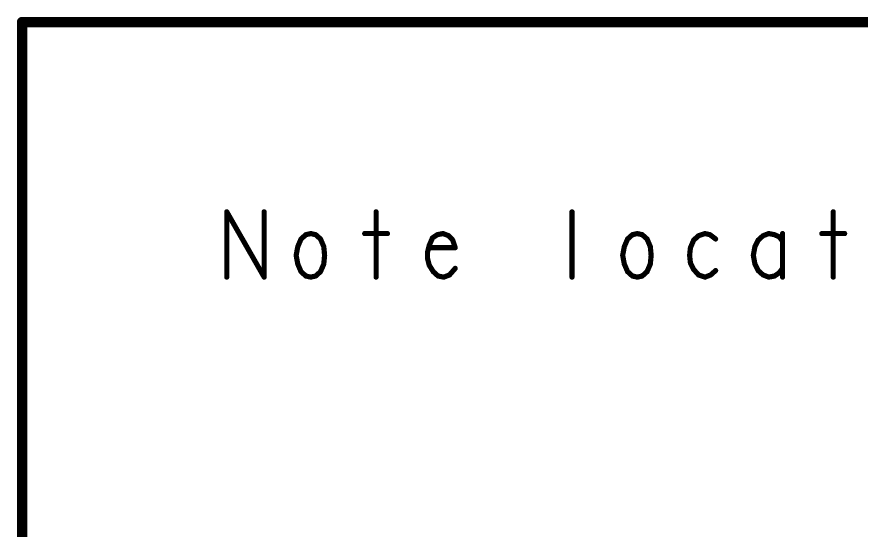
# Model space of a CAD drawing. Header units: millimetres. Extents: x 3362 to 3827, y -139 to 191.
# Drawn here: x 3547.81 to 3568.49, y 5.34 to 17.91 of the extents above; entities that cross this region are included whole.
import ezdxf

# ---------------------------------------------------------------- set-up
doc = ezdxf.new("R2010")
doc.units = ezdxf.units.MM
doc.header["$LTSCALE"] = 23.1
doc.layers.get('0').update_dxf_attribs({"linetype": 'CONTINUOUS'})

# ---------------------------------------------------------------- blocks, each defined once
blk = doc.blocks.new('PAD_R1')
at = {"const_width": 0.5}
blk.add_lwpolyline([(0.25, 0, 1), (-0.25, 0, 1)], format="xyb", close=True, dxfattribs=at)

msp = doc.modelspace()

# ---------------------------------------------------------------- linework, layer by layer
for points, const_width in [([(3547.935, 17.786), (3615.88, 17.786), (3615.88, -33.014)], 0.254), ([(3547.935, -33.014), (3547.935, 17.786)], 0.254), ([(3552.951, 11.537), (3552.951, 13.137)], 0.127), ([(3552.951, 13.137), (3553.867, 11.537)], 0.127), ([(3553.867, 11.537), (3553.867, 13.137)], 0.127), ([(3556.61, 13.137), (3556.61, 11.537)], 0.127), ([(3561.41, 11.537), (3561.41, 13.137)], 0.127), ([(3567.811, 13.137), (3567.811, 11.537)], 0.127), ([(3556.331, 12.604), (3556.888, 12.604)], 0.127), ([(3558.548, 12.257), (3558.488, 12.444), (3558.389, 12.551), (3558.25, 12.604), (3558.11, 12.577), (3557.991, 12.497), (3557.911, 12.311), (3557.871, 12.151), (3557.871, 11.991), (3557.911, 11.831), (3558.011, 11.671), (3558.13, 11.564), (3558.269, 11.537), (3558.409, 11.591), (3558.548, 11.751)], 0.127), ([(3564.929, 12.471), (3564.79, 12.577), (3564.67, 12.604), (3564.511, 12.551), (3564.392, 12.444), (3564.312, 12.257), (3564.292, 12.071), (3564.312, 11.884), (3564.392, 11.724), (3564.511, 11.591), (3564.67, 11.537), (3564.809, 11.591), (3564.929, 11.697)], 0.127), ([(3566.569, 12.417), (3566.489, 12.524), (3566.37, 12.577), (3566.231, 12.604), (3566.091, 12.551), (3565.972, 12.444), (3565.892, 12.284), (3565.853, 12.071), (3565.892, 11.857), (3565.972, 11.697), (3566.091, 11.591), (3566.231, 11.537), (3566.37, 11.564), (3566.489, 11.644), (3566.569, 11.751)], 0.127), ([(3566.569, 11.537), (3566.569, 12.604)], 0.127), ([(3567.532, 12.604), (3568.09, 12.604)], 0.127), ([(3557.911, 12.257), (3558.548, 12.257)], 0.127)]:
    msp.add_lwpolyline(points, dxfattribs=dict(const_width=const_width))
at = {"const_width": 0.127}
for points in [[(3555.009, 11.537), (3554.89, 11.564), (3554.771, 11.671), (3554.691, 11.857), (3554.651, 12.071), (3554.691, 12.284), (3554.771, 12.471), (3554.89, 12.577), (3555.009, 12.604), (3555.129, 12.577), (3555.248, 12.471), (3555.328, 12.284), (3555.348, 12.071), (3555.328, 11.857), (3555.248, 11.671), (3555.129, 11.564)], [(3563.01, 11.537), (3562.891, 11.564), (3562.772, 11.671), (3562.692, 11.857), (3562.652, 12.071), (3562.692, 12.284), (3562.772, 12.471), (3562.891, 12.577), (3563.01, 12.604), (3563.13, 12.577), (3563.249, 12.471), (3563.329, 12.284), (3563.349, 12.071), (3563.329, 11.857), (3563.249, 11.671), (3563.13, 11.564)]]:
    msp.add_lwpolyline(points, close=True, dxfattribs=at)

# ---------------------------------------------------------------- block references
for p, xscale, yscale in [((3547.935, 17.786), 0.254, 0.254), ((3547.935, 17.786), 0.254, 0.254), ((3552.951, 13.137), 0.127, 0.127), ((3552.951, 13.137), 0.127, 0.127), ((3553.867, 13.137), 0.127, 0.127), ((3556.61, 13.137), 0.127, 0.127), ((3561.41, 13.137), 0.127, 0.127), ((3567.811, 13.137), 0.127, 0.127), ((3556.331, 12.604), 0.127, 0.127), ((3556.888, 12.604), 0.127, 0.127), ((3566.569, 12.604), 0.127, 0.127), ((3567.532, 12.604), 0.127, 0.127), ((3568.09, 12.604), 0.127, 0.127), ((3564.929, 12.471), 0.127, 0.127), ((3566.569, 12.417), 0.127, 0.127), ((3557.911, 12.257), 0.127, 0.127), ((3558.548, 12.257), 0.127, 0.127), ((3558.548, 12.257), 0.127, 0.127), ((3558.548, 11.751), 0.127, 0.127), ((3566.569, 11.751), 0.127, 0.127), ((3552.951, 11.537), 0.127, 0.127), ((3553.867, 11.537), 0.127, 0.127), ((3553.867, 11.537), 0.127, 0.127), ((3556.61, 11.537), 0.127, 0.127), ((3561.41, 11.537), 0.127, 0.127), ((3564.929, 11.697), 0.127, 0.127), ((3566.569, 11.537), 0.127, 0.127), ((3567.811, 11.537), 0.127, 0.127)]:
    msp.add_blockref('PAD_R1', p, dxfattribs=dict(xscale=xscale, yscale=yscale))

doc.saveas('drawing.dxf')
